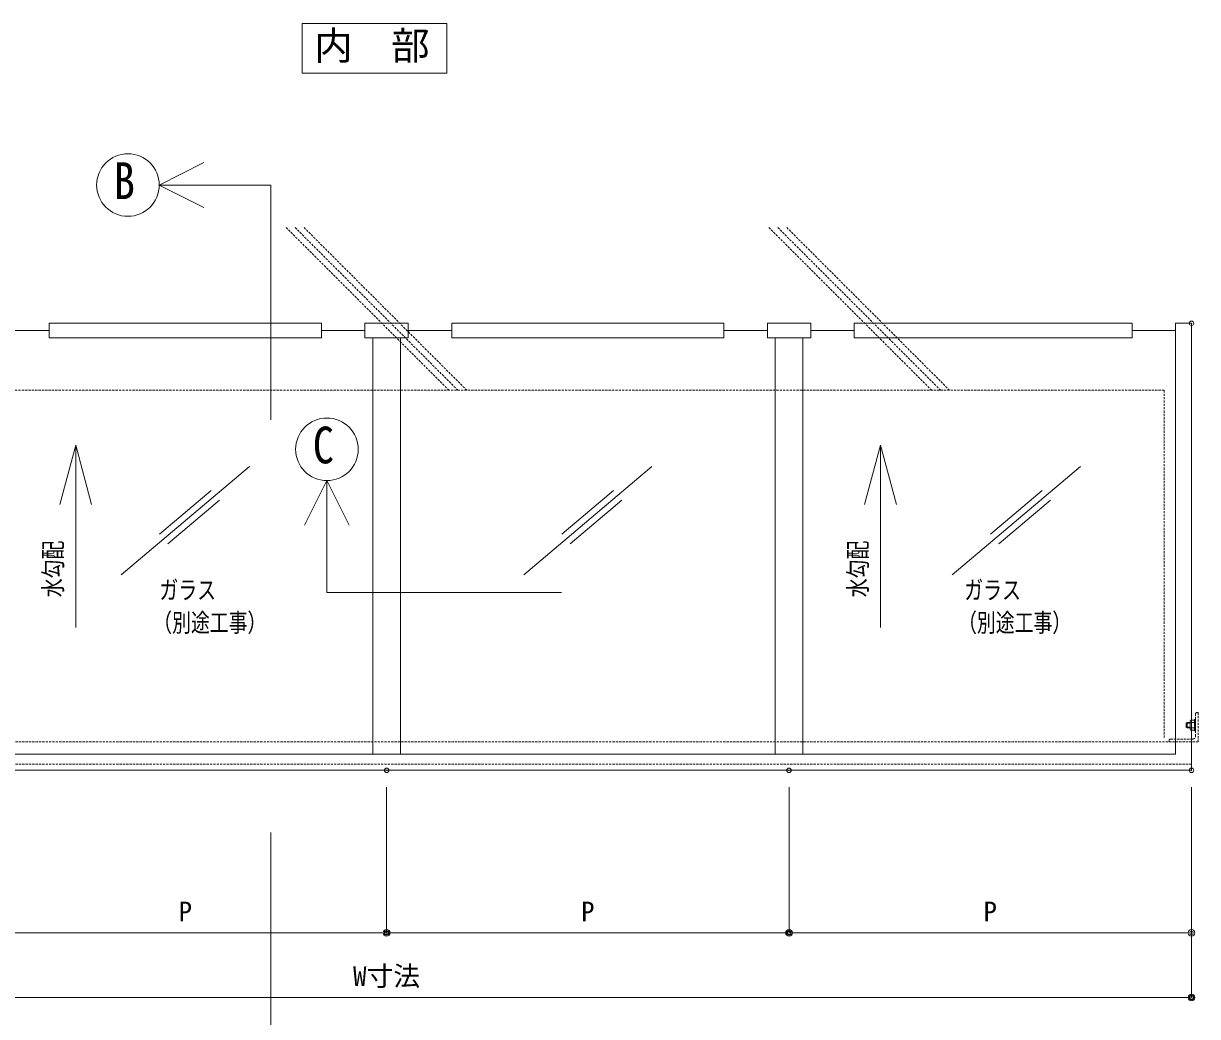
# Model space of a CAD drawing. Units: millimetres, scale not verified. Extents: x -1261 to 1262, y -891 to 891.
# Drawn here: x -825 to -300, y -633 to -189 of the extents above; entities that cross this region are included whole.
import ezdxf
from ezdxf.enums import TextEntityAlignment as Align

# ---------------------------------------------------------------- set-up
doc = ezdxf.new("R2010")
doc.units = ezdxf.units.MM
doc.header["$LTSCALE"] = 4
doc.header["$PDMODE"] = 32
doc.header["$PDSIZE"] = 2
doc.linetypes.add('USER5', pattern=[0.375, 0.25, -0.125])
for name, color, linetype, lineweight in [('0-0_0', 3, 'Continuous', 18), ('0-1_CSLAYER2', 7, 'Continuous', 18), ('0-2_金物', 6, 'Continuous', 18), ('0-3_Defpoints', 7, 'Continuous', 18), ('0-4_41_U+FF71_U+FF99_U+FF90', 7, 'Continuous', 18), ('0-6_CSLAYER3', 7, 'Continuous', 18), ('0-9_2躯体線', 4, 'USER5', 18)]:
    doc.layers.add(name, color=color, linetype=linetype, lineweight=lineweight)
doc.layers.add('0-7_MOJI', color=7, linetype='Continuous')
doc.styles.add('ＭＳ ゴシック', font='')
doc.styles.get('ＭＳ ゴシック').set_extended_font_data('MS Gothic')

# ---------------------------------------------------------------- blocks, each defined once
blk = doc.blocks.new('BLKF0136')
at = {"layer": '0-6_CSLAYER3'}
blk.add_line((117.5206, 120.683), (118.9437, 115.3721), dxfattribs=at)
blk.add_lwpolyline([(117.5206, 104.357), (117.5206, 120.683), (116.0976, 115.3721)], dxfattribs=at)
blk = doc.blocks.new('_Origin2')
at = {"layer": '0-0_0', "color": 7, "lineweight": 9}
blk.add_line((-0.5, 0), (-1, 0), dxfattribs=at)
for radius in [0.5, 0.25]:
    blk.add_circle((0, 0), radius, dxfattribs=at)
blk = doc.blocks.new('D68')
at = {"layer": '0-1_CSLAYER2', "lineweight": 9}
for p, q in [((2177.577, 263.859), (2177.577, 169.724)), ((1460.577, 169.724), (2174.577, 169.724))]:
    blk.add_line(p, q, dxfattribs=at)
at = {"layer": '0-3_Defpoints'}
for p in [(2177.577, 271.359), (2177.577, 169.724)]:
    blk.add_point(p, dxfattribs=at)
at = {"layer": '0-1_CSLAYER2', "xscale": 3, "yscale": 3}
blk.add_blockref('_Origin2', (2177.577, 169.724), dxfattribs=at)
at = {"layer": '0-1_CSLAYER2', "style": 'ＭＳ ゴシック'}
blk.add_text('W寸法', height=8.798, dxfattribs=at).set_placement((1802.577, 172.274), align=Align.BOTTOM_LEFT)
blk = doc.blocks.new('D70')
at = {"layer": '0-1_CSLAYER2', "lineweight": 9}
for p, q in [((1637.577, 263.859), (1637.577, 198.637)), ((1817.577, 263.859), (1817.577, 198.637)), ((1640.577, 198.637), (1814.577, 198.637))]:
    blk.add_line(p, q, dxfattribs=at)
at = {"layer": '0-3_Defpoints'}
for p in [(1637.577, 271.359), (1817.577, 271.359), (1817.577, 198.637)]:
    blk.add_point(p, dxfattribs=at)
at = {"layer": '0-1_CSLAYER2', "xscale": 3, "yscale": 3, "rotation": 180}
blk.add_blockref('_Origin2', (1637.577, 198.637), dxfattribs=at)
at = {"layer": '0-1_CSLAYER2', "xscale": 3, "yscale": 3}
blk.add_blockref('_Origin2', (1817.577, 198.637), dxfattribs=at)
at = {"layer": '0-1_CSLAYER2', "style": 'ＭＳ ゴシック'}
blk.add_text('P', height=8.798, dxfattribs=at).set_placement((1724.577, 201.187), align=Align.BOTTOM_LEFT)
blk = doc.blocks.new('D71')
at = {"layer": '0-1_CSLAYER2', "lineweight": 9}
for p, q in [((1997.577, 263.859), (1997.577, 198.637)), ((2177.577, 263.859), (2177.577, 198.637)), ((2174.577, 198.637), (2000.577, 198.637))]:
    blk.add_line(p, q, dxfattribs=at)
at = {"layer": '0-3_Defpoints'}
for p in [(1997.577, 271.359), (2177.577, 271.359), (1997.577, 198.637)]:
    blk.add_point(p, dxfattribs=at)
at = {"layer": '0-1_CSLAYER2', "xscale": 3, "yscale": 3, "rotation": 180}
blk.add_blockref('_Origin2', (1997.577, 198.637), dxfattribs=at)
at = {"layer": '0-1_CSLAYER2', "xscale": 3, "yscale": 3}
blk.add_blockref('_Origin2', (2177.577, 198.637), dxfattribs=at)
at = {"layer": '0-1_CSLAYER2', "style": 'ＭＳ ゴシック'}
blk.add_text('P', height=8.798, dxfattribs=at).set_placement((2084.577, 201.187), align=Align.BOTTOM_LEFT)
blk = doc.blocks.new('D72')
at = {"layer": '0-1_CSLAYER2', "lineweight": 9}
for p, q in [((1817.577, 263.859), (1817.577, 198.637)), ((1997.577, 263.859), (1997.577, 198.637)), ((1994.577, 198.637), (1820.577, 198.637))]:
    blk.add_line(p, q, dxfattribs=at)
at = {"layer": '0-3_Defpoints'}
for p in [(1817.577, 271.359), (1997.577, 271.359), (1817.577, 198.637)]:
    blk.add_point(p, dxfattribs=at)
at = {"layer": '0-1_CSLAYER2', "xscale": 3, "yscale": 3, "rotation": 180}
blk.add_blockref('_Origin2', (1817.577, 198.637), dxfattribs=at)
at = {"layer": '0-1_CSLAYER2', "xscale": 3, "yscale": 3}
blk.add_blockref('_Origin2', (1997.577, 198.637), dxfattribs=at)
at = {"layer": '0-1_CSLAYER2', "style": 'ＭＳ ゴシック'}
blk.add_text('P', height=8.798, dxfattribs=at).set_placement((1904.577, 201.187), align=Align.BOTTOM_LEFT)
blk = doc.blocks.new('D73')
at = {"layer": '0-1_CSLAYER2', "lineweight": 9}
for p, q in [((2185.077, 471.359), (2253.397, 471.359)), ((2253.397, 468.359), (2253.397, 274.359)), ((2185.077, 271.359), (2253.397, 271.359))]:
    blk.add_line(p, q, dxfattribs=at)
at = {"layer": '0-3_Defpoints'}
for p in [(2177.577, 471.359), (2177.577, 271.359), (2253.397, 271.359)]:
    blk.add_point(p, dxfattribs=at)
at = {"layer": '0-1_CSLAYER2', "xscale": 3, "yscale": 3}
for p, rotation in [((2253.397, 471.359), 90), ((2253.397, 271.359), 270)]:
    blk.add_blockref('_Origin2', p, dxfattribs=dict(at, rotation=rotation))
at = {"layer": '0-1_CSLAYER2', "style": 'ＭＳ ゴシック'}
blk.add_text('D寸法', height=8.798, rotation=90, dxfattribs=at).set_placement((2250.847, 356.359), align=Align.BOTTOM_LEFT)
blk = doc.blocks.new('A$C7F6C16F4')
at = {"layer": '0-2_金物', "color": 7}
for p, q in [((-10.625, 2), (10.625, 2)), ((-10.625, 2), (-10.625, 0)), ((10.625, 0), (-10.625, 0)), ((-9.375, 2), (-9.375, 9.223)), ((-9.375, 2), (9.375, 2)), ((-7.03, 10.125), (7.03, 10.125)), ((-5, 15.75), (-3.5, 17.25)), ((-5, 10.125), (-5, 15.75)), ((-5, 15.75), (5, 15.75)), ((-4.684, 2), (-4.684, 9.223)), ((-3.5, 10.125), (-3.5, 17.25)), ((-3.5, 17.25), (3.5, 17.25)), ((3.5, 10.125), (3.5, 17.25)), ((5, 15.75), (3.5, 17.25)), ((4.684, 2), (4.684, 9.223)), ((5, 10.125), (5, 15.75)), ((9.375, 2), (9.375, 9.223)), ((10.625, 2), (10.625, 0))]:
    blk.add_line(p, q, dxfattribs=at)
for centre, radius, start, end in [((-7.03, 6.625), 3.5, 47.92498, 132.07502), ((0, -2.487), 12.611, 68.19746, 111.80254), ((7.03, 6.625), 3.5, 47.92498, 132.07502)]:
    blk.add_arc(centre, radius, start, end, dxfattribs=at)

msp = doc.modelspace()

# ---------------------------------------------------------------- linework, layer by layer
at = {"layer": '0-1_CSLAYER2', "color": 3, "linetype": 'USER5'}
for p, q in [((-300.838, -508.053), (-300.838, -498.053)), ((-300.238, -497.453), (-299.638, -497.453)), ((-312.038, -509.253), (-302.038, -509.253)), ((-302.638, -510.453), (-1022.638, -510.453)), ((-302.638, -520.453), (-1022.638, -520.453))]:
    msp.add_line(p, q, dxfattribs=at)
msp.add_lwpolyline([(-312.638, -509.853), (-312.638, -510.453), (-299.638, -510.453), (-299.638, -497.453)], dxfattribs=at)
for centre, radius, start, end in [((-300.238, -498.053), 0.6, 90, 180), ((-312.038, -509.853), 0.6, 90, 180), ((-302.038, -508.053), 1.2, 270, 0)]:
    msp.add_arc(centre, radius, start, end, dxfattribs=at)
at = {"layer": '0-4_41_U+FF71_U+FF99_U+FF90'}
for p, q in [((-309.838, -516.053), (-309.838, -323.253)), ((-832.938, -326.503), (-813.538, -326.503)), ((-691.738, -326.503), (-672.338, -326.503)), ((-668.838, -516.053), (-668.838, -329.753)), ((-656.438, -516.053), (-656.438, -329.753)), ((-633.538, -326.503), (-652.938, -326.503)), ((-492.338, -326.503), (-511.738, -326.503)), ((-488.838, -516.053), (-488.838, -329.753)), ((-476.438, -516.053), (-476.438, -329.753)), ((-453.538, -326.503), (-472.938, -326.503)), ((-309.838, -326.503), (-329.238, -326.503))]:
    msp.add_line(p, q, dxfattribs=at)
for points in [[(-302.638, -523.253), (-1022.638, -523.253), (-1022.638, -323.253), (-1015.438, -323.253)], [(-309.838, -516.053), (-1015.438, -516.053), (-1015.438, -323.253)], [(-302.638, -523.253), (-302.638, -323.253), (-309.838, -323.253)]]:
    msp.add_lwpolyline(points, dxfattribs=at)
for points in [[(-813.538, -323.253), (-691.738, -323.253), (-691.738, -329.753), (-813.538, -329.753)], [(-652.938, -323.253), (-672.338, -323.253), (-672.338, -329.753), (-652.938, -329.753)], [(-672.338, -323.253), (-652.938, -323.253), (-652.938, -329.753), (-672.338, -329.753)], [(-511.738, -323.253), (-633.538, -323.253), (-633.538, -329.753), (-511.738, -329.753)], [(-492.338, -323.253), (-472.938, -323.253), (-472.938, -329.753), (-492.338, -329.753)], [(-329.238, -323.253), (-453.538, -323.253), (-453.538, -329.753), (-329.238, -329.753)]]:
    msp.add_lwpolyline(points, close=True, dxfattribs=at)
at = {"layer": '0-6_CSLAYER3', "color": 4}
for p, q in [((-764.359, -261.405), (-744.359, -271.405)), ((-714.359, -261.405), (-714.359, -366.385)), ((-689.356, -393.646), (-679.356, -413.646)), ((-714.359, -656.089), (-714.359, -551.11))]:
    msp.add_line(p, q, dxfattribs=at)
at = {"layer": '0-6_CSLAYER3', "color": 5}
for p, q in [((-781.317, -435.798), (-723.959, -387.265)), ((-601.317, -435.798), (-543.959, -387.265)), ((-409.617, -435.798), (-352.259, -387.265)), ((-764.201, -417.583), (-741.108, -398.043)), ((-584.201, -417.583), (-561.108, -398.043)), ((-392.501, -417.583), (-369.408, -398.043)), ((-760.519, -421.934), (-737.427, -402.394)), ((-580.519, -421.934), (-557.427, -402.394)), ((-388.819, -421.934), (-365.727, -402.394))]:
    msp.add_line(p, q, dxfattribs=at)
at = {"layer": '0-6_CSLAYER3'}
msp.add_lwpolyline([(-700.485, -211.401), (-635.689, -211.401), (-635.689, -189.135), (-700.485, -189.135)], close=True, dxfattribs=at)
at = {"layer": '0-6_CSLAYER3', "color": 4}
for points in [[(-714.359, -261.405), (-764.359, -261.405), (-744.359, -251.405)], [(-584.376, -443.646), (-689.356, -443.646), (-689.356, -393.646), (-699.356, -413.646)]]:
    msp.add_lwpolyline(points, dxfattribs=at)
for centre in [(-778.359, -261.405), (-689.356, -379.646)]:
    msp.add_circle(centre, 14, dxfattribs=at)
at = {"layer": '0-9_2躯体線'}
for p, q in [((-634.751, -353.253), (-707.851, -280.153)), ((-630.751, -353.253), (-703.851, -280.153)), ((-626.751, -353.253), (-699.851, -280.153)), ((-418.838, -353.253), (-491.938, -280.153)), ((-414.838, -353.253), (-487.938, -280.153)), ((-410.838, -353.253), (-483.938, -280.153)), ((-314.838, -353.253), (-1010.438, -353.253)), ((-314.838, -353.253), (-314.838, -508.601))]:
    msp.add_line(p, q, dxfattribs=at)

# ---------------------------------------------------------------- block references
at = {"layer": '0-0_0', "xscale": 5, "yscale": 5}
for p in [(-1389.328, -981.2), (-1029.328, -981.2)]:
    msp.add_blockref('BLKF0136', p, dxfattribs=at)
at = {"layer": '0-1_CSLAYER2'}
for name in ['D73', 'D68', 'D70', 'D72', 'D71']:
    msp.add_blockref(name, (-2480.215, -794.612), dxfattribs=at)
at = {"layer": '0-1_CSLAYER2', "xscale": 0.24, "yscale": 0.24, "rotation": 90}
msp.add_blockref('A$C7F6C16F4', (-300.838, -503.053), dxfattribs=at)

# ---------------------------------------------------------------- texts
at = {"layer": '0-6_CSLAYER3', "style": 'ＭＳ ゴシック'}
msp.add_text('内\u3000部', height=12.61, dxfattribs=at).set_placement((-695.019, -209.126), align=Align.BOTTOM_LEFT)
at = {"layer": '0-6_CSLAYER3', "style": 'ＭＳ ゴシック', "width": 0.75}
for p in [(-805.278, -445.816), (-445.278, -445.816)]:
    msp.add_text('水勾配', height=8.248, rotation=90, dxfattribs=at).set_placement(p, align=Align.BOTTOM_LEFT)
for s, p in [('ガラス', (-764.261, -449.173)), ('ガラス', (-404.261, -449.173)), ('（別途工事）', (-767.057, -463.778)), ('（別途工事）', (-407.057, -463.778))]:
    msp.add_text(s, height=8.248, dxfattribs=at).set_placement(p, align=Align.BOTTOM_LEFT)
at = {"layer": '0-7_MOJI', "style": 'ＭＳ ゴシック', "width": 0.85}
for s, p in [('B', (-784.706, -272.605)), ('C', (-695.702, -390.846))]:
    msp.add_text(s, height=16.42, dxfattribs=at).set_placement(p, align=Align.BOTTOM_LEFT)

doc.saveas('drawing.dxf')
